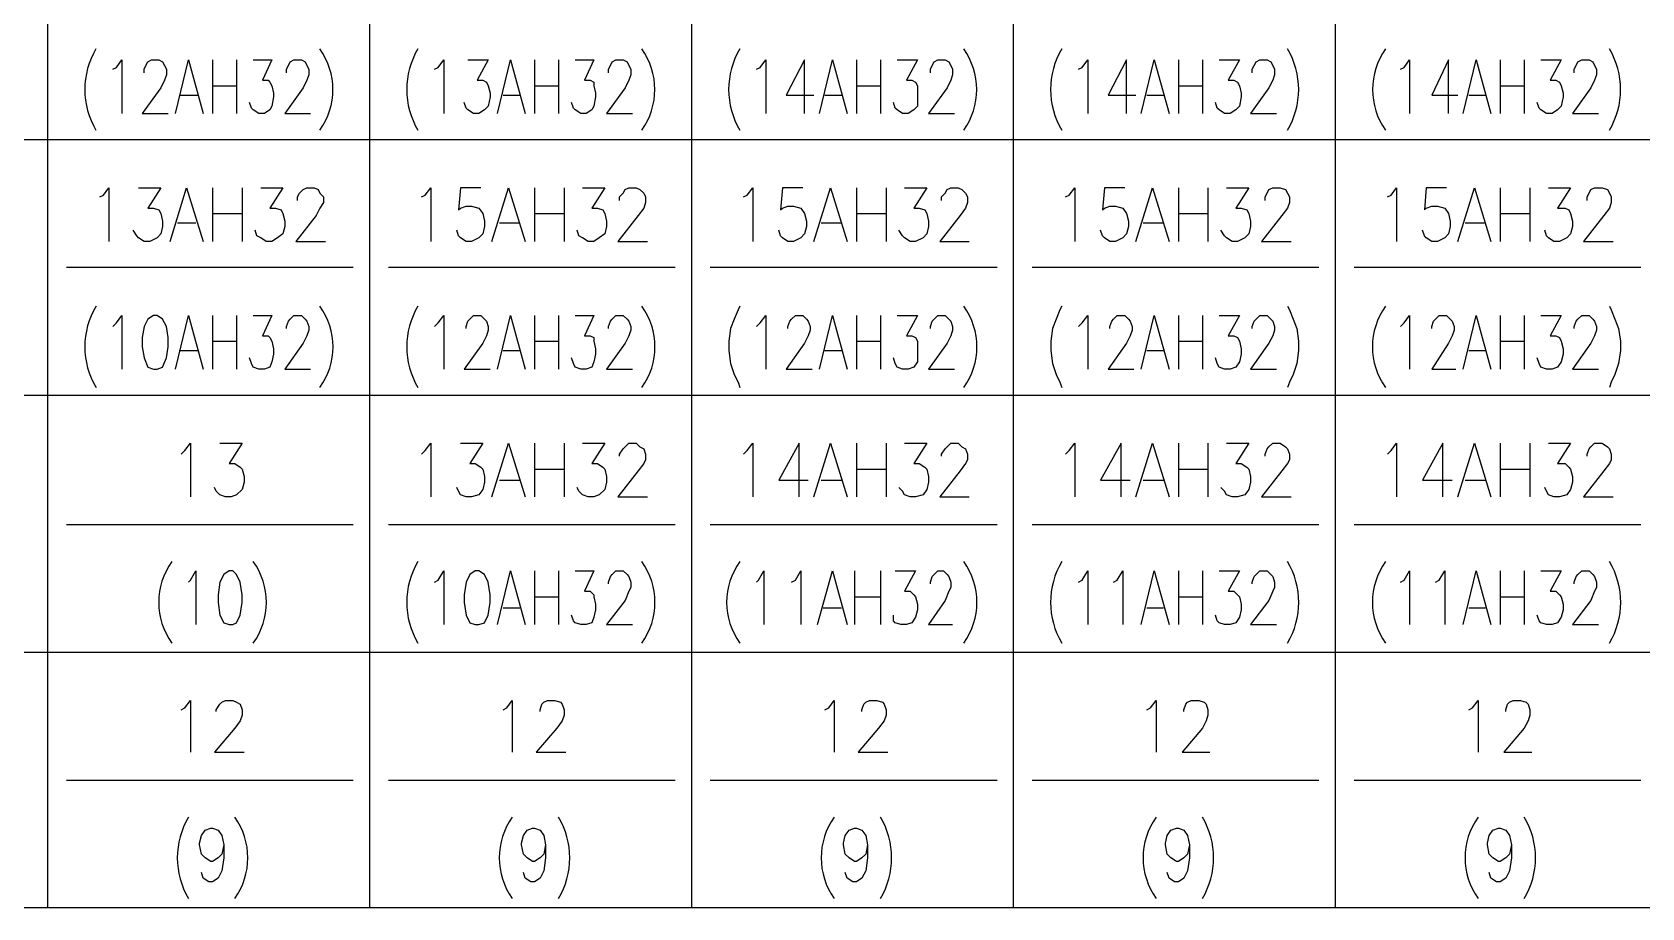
# Model space of a CAD drawing. Header units: millimetres. Extents: x 0.6 to 49, y 0.3 to 23.1.
# Drawn here: x 41.661 to 44.561, y 4.077 to 5.653 of the extents above; entities that cross this region are included whole.
import ezdxf

# ---------------------------------------------------------------- set-up
doc = ezdxf.new("R2010")
doc.units = ezdxf.units.MM
doc.layers.add('PDF_Geometry', color=7, linetype='Continuous')

msp = doc.modelspace()

# ---------------------------------------------------------------- linework, layer by layer
at = {"layer": 'PDF_Geometry', "lineweight": 25}
for points in [[(48.0728, 6.8433), (48.0728, 4.0767), (39.0728, 4.0767), (39.0728, 6.8433)], [(41.8794, 5.1433), (41.8694, 5.1367), (41.8628, 5.1233), (41.8594, 5.1033), (41.8594, 5.0867), (41.8628, 5.0667), (41.8694, 5.05), (41.8794, 5.0467), (41.8861, 5.0467), (41.8961, 5.05), (41.9028, 5.0667), (41.9061, 5.0867), (41.9061, 5.1033), (41.9028, 5.1233), (41.8961, 5.1367), (41.8861, 5.1433)], [(42.0161, 4.6833), (42.0061, 4.6767), (41.9994, 4.6633), (41.9961, 4.64), (41.9961, 4.6267), (41.9994, 4.6033), (42.0061, 4.59), (42.0161, 4.5867), (42.0228, 4.5867), (42.0294, 4.59), (42.0361, 4.6033), (42.0394, 4.6267), (42.0394, 4.64), (42.0361, 4.6633), (42.0294, 4.6767), (42.0228, 4.6833)], [(42.4594, 4.6833), (42.4494, 4.6767), (42.4428, 4.6633), (42.4394, 4.64), (42.4394, 4.6267), (42.4428, 4.6033), (42.4494, 4.59), (42.4594, 4.5867), (42.4661, 4.5867), (42.4761, 4.59), (42.4828, 4.6033), (42.4861, 4.6267), (42.4861, 4.64), (42.4828, 4.6633), (42.4761, 4.6767), (42.4661, 4.6833)]]:
    msp.add_lwpolyline(points, close=True, dxfattribs=at)
for points in [[(41.6894, 4.0767), (41.6894, 6.8433)], [(42.2694, 4.0767), (42.2694, 6.8433)], [(42.8494, 4.0767), (42.8494, 6.8433)], [(43.4294, 4.0767), (43.4294, 6.8433)], [(44.0094, 4.0767), (44.0094, 6.8433)], [(41.8061, 5.5867), (41.8128, 5.59), (41.8228, 5.6033), (41.8228, 5.5067)], [(41.8628, 5.58), (41.8628, 5.5867), (41.8661, 5.5933), (41.8694, 5.6), (41.8761, 5.6033), (41.8894, 5.6033), (41.8961, 5.6), (41.8994, 5.5933), (41.9028, 5.5867), (41.9028, 5.5767), (41.8994, 5.5667), (41.8928, 5.5533), (41.8594, 5.5067), (41.9061, 5.5067)], [(41.9194, 5.5067), (41.9428, 5.6033), (41.9694, 5.5067)], [(41.9861, 5.6033), (41.9861, 5.5067)], [(42.0294, 5.6033), (42.0294, 5.5067)], [(42.0594, 5.6033), (42.0928, 5.6033), (42.0761, 5.5667), (42.0861, 5.5667), (42.0894, 5.5633), (42.0928, 5.5567), (42.0961, 5.5433), (42.0961, 5.5367), (42.0928, 5.52), (42.0894, 5.5133), (42.0794, 5.5067), (42.0694, 5.5067), (42.0594, 5.5133), (42.0561, 5.5167), (42.0528, 5.5267)], [(42.1194, 5.58), (42.1194, 5.5867), (42.1228, 5.5933), (42.1261, 5.6), (42.1328, 5.6033), (42.1461, 5.6033), (42.1528, 5.6), (42.1561, 5.5933), (42.1594, 5.5867), (42.1594, 5.5767), (42.1561, 5.5667), (42.1494, 5.5533), (42.1161, 5.5067), (42.1628, 5.5067)], [(42.3861, 5.5867), (42.3928, 5.59), (42.4028, 5.6033), (42.4028, 5.5067)], [(42.4461, 5.6033), (42.4828, 5.6033), (42.4628, 5.5667), (42.4728, 5.5667), (42.4794, 5.5633), (42.4828, 5.5567), (42.4861, 5.5433), (42.4861, 5.5367), (42.4828, 5.52), (42.4761, 5.5133), (42.4661, 5.5067), (42.4561, 5.5067), (42.4461, 5.5133), (42.4428, 5.5167), (42.4394, 5.5267)], [(42.4994, 5.5067), (42.5228, 5.6033), (42.5494, 5.5067)], [(42.5661, 5.6033), (42.5661, 5.5067)], [(42.6094, 5.6033), (42.6094, 5.5067)], [(42.6394, 5.6033), (42.6728, 5.6033), (42.6561, 5.5667), (42.6661, 5.5667), (42.6728, 5.5633), (42.6728, 5.5567), (42.6761, 5.5433), (42.6761, 5.5367), (42.6728, 5.52), (42.6694, 5.5133), (42.6594, 5.5067), (42.6494, 5.5067), (42.6394, 5.5133), (42.6361, 5.5167), (42.6328, 5.5267)], [(42.6994, 5.58), (42.6994, 5.5867), (42.7028, 5.5933), (42.7061, 5.6), (42.7128, 5.6033), (42.7261, 5.6033), (42.7328, 5.6), (42.7361, 5.5933), (42.7394, 5.5867), (42.7394, 5.5767), (42.7361, 5.5667), (42.7294, 5.5533), (42.6961, 5.5067), (42.7428, 5.5067)], [(42.9661, 5.5867), (42.9728, 5.59), (42.9828, 5.6033), (42.9828, 5.5067)], [(43.0528, 5.5067), (43.0528, 5.6033), (43.0194, 5.54), (43.0694, 5.54)], [(43.0794, 5.5067), (43.1028, 5.6033), (43.1294, 5.5067)], [(43.1461, 5.6033), (43.1461, 5.5067)], [(43.1894, 5.6033), (43.1894, 5.5067)], [(43.2194, 5.6033), (43.2561, 5.6033), (43.2361, 5.5667), (43.2461, 5.5667), (43.2528, 5.5633), (43.2561, 5.5567), (43.2561, 5.52), (43.2494, 5.5133), (43.2394, 5.5067), (43.2294, 5.5067), (43.2194, 5.5133), (43.2161, 5.5167), (43.2128, 5.5267)], [(43.2794, 5.58), (43.2794, 5.5867), (43.2828, 5.5933), (43.2861, 5.6), (43.2928, 5.6033), (43.3061, 5.6033), (43.3128, 5.6), (43.3161, 5.5933), (43.3194, 5.5867), (43.3194, 5.5767), (43.3161, 5.5667), (43.3094, 5.5533), (43.2761, 5.5067), (43.3228, 5.5067)], [(43.5461, 5.5867), (43.5528, 5.59), (43.5628, 5.6033), (43.5628, 5.5067)], [(43.6328, 5.5067), (43.6328, 5.6033), (43.5994, 5.54), (43.6494, 5.54)], [(43.6594, 5.5067), (43.6828, 5.6033), (43.7094, 5.5067)], [(43.7261, 5.6033), (43.7261, 5.5067)], [(43.7694, 5.6033), (43.7694, 5.5067)], [(43.7994, 5.6033), (43.8361, 5.6033), (43.8161, 5.5667), (43.8261, 5.5667), (43.8328, 5.5633), (43.8361, 5.5567), (43.8394, 5.5433), (43.8394, 5.5367), (43.8361, 5.52), (43.8294, 5.5133), (43.8194, 5.5067), (43.8094, 5.5067), (43.7994, 5.5133), (43.7961, 5.5167), (43.7928, 5.5267)], [(43.8594, 5.58), (43.8594, 5.5867), (43.8628, 5.5933), (43.8661, 5.6), (43.8728, 5.6033), (43.8861, 5.6033), (43.8928, 5.6), (43.8961, 5.5933), (43.8994, 5.5867), (43.8994, 5.5767), (43.8961, 5.5667), (43.8894, 5.5533), (43.8561, 5.5067), (43.9028, 5.5067)], [(44.1261, 5.5867), (44.1328, 5.59), (44.1428, 5.6033), (44.1428, 5.5067)], [(44.2128, 5.5067), (44.2128, 5.6033), (44.1828, 5.54), (44.2294, 5.54)], [(44.2394, 5.5067), (44.2628, 5.6033), (44.2894, 5.5067)], [(44.3061, 5.6033), (44.3061, 5.5067)], [(44.3494, 5.6033), (44.3494, 5.5067)], [(44.3794, 5.6033), (44.4161, 5.6033), (44.3961, 5.5667), (44.4061, 5.5667), (44.4128, 5.5633), (44.4161, 5.5567), (44.4194, 5.5433), (44.4194, 5.5367), (44.4161, 5.52), (44.4094, 5.5133), (44.3994, 5.5067), (44.3894, 5.5067), (44.3794, 5.5133), (44.3761, 5.5167), (44.3728, 5.5267)], [(44.4394, 5.58), (44.4394, 5.5867), (44.4428, 5.5933), (44.4461, 5.6), (44.4528, 5.6033), (44.4661, 5.6033), (44.4728, 5.6), (44.4761, 5.5933), (44.4794, 5.5867), (44.4794, 5.5767), (44.4761, 5.5667), (44.4694, 5.5533), (44.4361, 5.5067), (44.4828, 5.5067)], [(41.9261, 5.54), (41.9594, 5.54)], [(41.9861, 5.5567), (42.0294, 5.5567)], [(42.5094, 5.54), (42.5394, 5.54)], [(42.5661, 5.5567), (42.6094, 5.5567)], [(43.0894, 5.54), (43.1194, 5.54)], [(43.1461, 5.5567), (43.1894, 5.5567)], [(43.6694, 5.54), (43.6994, 5.54)], [(43.7261, 5.5567), (43.7694, 5.5567)], [(44.2494, 5.54), (44.2794, 5.54)], [(44.3061, 5.5567), (44.3494, 5.5567)], [(40.2294, 5.46), (48.0728, 5.46)], [(41.7828, 5.3567), (41.7894, 5.36), (41.7994, 5.3733), (41.7994, 5.2767)], [(41.8528, 5.3733), (41.8928, 5.3733), (41.8694, 5.3367), (41.8794, 5.3367), (41.8894, 5.3333), (41.8928, 5.3267), (41.8961, 5.3133), (41.8961, 5.3033), (41.8928, 5.29), (41.8861, 5.2833), (41.8728, 5.2767), (41.8628, 5.2767), (41.8528, 5.2833), (41.8494, 5.2867), (41.8428, 5.2967)], [(41.9094, 5.2767), (41.9394, 5.3733), (41.9694, 5.2767)], [(41.9861, 5.3733), (41.9861, 5.2767)], [(42.0394, 5.3733), (42.0394, 5.2767)], [(42.0728, 5.3733), (42.1128, 5.3733), (42.0894, 5.3367), (42.0994, 5.3367), (42.1094, 5.3333), (42.1128, 5.3267), (42.1161, 5.3133), (42.1161, 5.3033), (42.1128, 5.29), (42.1028, 5.2833), (42.0928, 5.2767), (42.0828, 5.2767), (42.0728, 5.2833), (42.0661, 5.2867), (42.0628, 5.2967)], [(42.1394, 5.35), (42.1394, 5.3567), (42.1428, 5.3633), (42.1494, 5.37), (42.1561, 5.3733), (42.1694, 5.3733), (42.1761, 5.37), (42.1794, 5.3633), (42.1861, 5.3567), (42.1861, 5.3467), (42.1794, 5.3367), (42.1728, 5.3233), (42.1361, 5.2767), (42.1894, 5.2767)], [(42.3628, 5.3567), (42.3694, 5.36), (42.3794, 5.3733), (42.3794, 5.2767)], [(42.4694, 5.3733), (42.4328, 5.3733), (42.4294, 5.3333), (42.4328, 5.3367), (42.4428, 5.34), (42.4528, 5.34), (42.4661, 5.3367), (42.4728, 5.3267), (42.4761, 5.3133), (42.4761, 5.3033), (42.4728, 5.29), (42.4661, 5.2833), (42.4528, 5.2767), (42.4428, 5.2767), (42.4328, 5.2833), (42.4294, 5.2867), (42.4261, 5.2967)], [(42.4894, 5.2767), (42.5194, 5.3733), (42.5494, 5.2767)], [(42.5661, 5.3733), (42.5661, 5.2767)], [(42.6194, 5.3733), (42.6194, 5.2767)], [(42.6528, 5.3733), (42.6928, 5.3733), (42.6694, 5.3367), (42.6794, 5.3367), (42.6894, 5.3333), (42.6928, 5.3267), (42.6961, 5.3133), (42.6961, 5.3033), (42.6928, 5.29), (42.6828, 5.2833), (42.6728, 5.2767), (42.6628, 5.2767), (42.6528, 5.2833), (42.6461, 5.2867), (42.6428, 5.2967)], [(42.7194, 5.35), (42.7194, 5.3567), (42.7261, 5.3633), (42.7294, 5.37), (42.7361, 5.3733), (42.7494, 5.3733), (42.7561, 5.37), (42.7628, 5.3633), (42.7661, 5.3567), (42.7661, 5.3467), (42.7628, 5.3367), (42.7528, 5.3233), (42.7161, 5.2767), (42.7694, 5.2767)], [(42.9428, 5.3567), (42.9494, 5.36), (42.9594, 5.3733), (42.9594, 5.2767)], [(43.0494, 5.3733), (43.0128, 5.3733), (43.0094, 5.3333), (43.0128, 5.3367), (43.0228, 5.34), (43.0328, 5.34), (43.0461, 5.3367), (43.0528, 5.3267), (43.0561, 5.3133), (43.0561, 5.3033), (43.0528, 5.29), (43.0461, 5.2833), (43.0328, 5.2767), (43.0228, 5.2767), (43.0128, 5.2833), (43.0094, 5.2867), (43.0061, 5.2967)], [(43.0694, 5.2767), (43.0994, 5.3733), (43.1294, 5.2767)], [(43.1461, 5.3733), (43.1461, 5.2767)], [(43.1994, 5.3733), (43.1994, 5.2767)], [(43.2328, 5.3733), (43.2728, 5.3733), (43.2494, 5.3367), (43.2594, 5.3367), (43.2694, 5.3333), (43.2728, 5.3267), (43.2761, 5.3133), (43.2761, 5.3033), (43.2728, 5.29), (43.2661, 5.2833), (43.2528, 5.2767), (43.2428, 5.2767), (43.2328, 5.2833), (43.2294, 5.2867), (43.2228, 5.2967)], [(43.2994, 5.35), (43.2994, 5.3567), (43.3061, 5.3633), (43.3094, 5.37), (43.3161, 5.3733), (43.3294, 5.3733), (43.3361, 5.37), (43.3428, 5.3633), (43.3461, 5.3567), (43.3461, 5.3467), (43.3428, 5.3367), (43.3328, 5.3233), (43.2961, 5.2767), (43.3494, 5.2767)], [(43.5228, 5.3567), (43.5294, 5.36), (43.5394, 5.3733), (43.5394, 5.2767)], [(43.6294, 5.3733), (43.5928, 5.3733), (43.5894, 5.3333), (43.5928, 5.3367), (43.6028, 5.34), (43.6128, 5.34), (43.6261, 5.3367), (43.6328, 5.3267), (43.6361, 5.3133), (43.6361, 5.3033), (43.6328, 5.29), (43.6261, 5.2833), (43.6128, 5.2767), (43.6028, 5.2767), (43.5928, 5.2833), (43.5894, 5.2867), (43.5861, 5.2967)], [(43.6494, 5.2767), (43.6794, 5.3733), (43.7094, 5.2767)], [(43.7261, 5.3733), (43.7261, 5.2767)], [(43.7794, 5.3733), (43.7794, 5.2767)], [(43.8128, 5.3733), (43.8528, 5.3733), (43.8294, 5.3367), (43.8394, 5.3367), (43.8494, 5.3333), (43.8528, 5.3267), (43.8561, 5.3133), (43.8561, 5.3033), (43.8528, 5.29), (43.8461, 5.2833), (43.8328, 5.2767), (43.8228, 5.2767), (43.8128, 5.2833), (43.8094, 5.2867), (43.8028, 5.2967)], [(43.8828, 5.35), (43.8828, 5.3567), (43.8861, 5.3633), (43.8894, 5.37), (43.8961, 5.3733), (43.9094, 5.3733), (43.9194, 5.37), (43.9228, 5.3633), (43.9261, 5.3567), (43.9261, 5.3467), (43.9228, 5.3367), (43.9128, 5.3233), (43.8761, 5.2767), (43.9294, 5.2767)], [(44.1028, 5.3567), (44.1094, 5.36), (44.1194, 5.3733), (44.1194, 5.2767)], [(44.2094, 5.3733), (44.1728, 5.3733), (44.1694, 5.3333), (44.1728, 5.3367), (44.1828, 5.34), (44.1928, 5.34), (44.2061, 5.3367), (44.2128, 5.3267), (44.2161, 5.3133), (44.2161, 5.3033), (44.2128, 5.29), (44.2061, 5.2833), (44.1928, 5.2767), (44.1828, 5.2767), (44.1728, 5.2833), (44.1694, 5.2867), (44.1661, 5.2967)], [(44.2294, 5.2767), (44.2594, 5.3733), (44.2894, 5.2767)], [(44.3061, 5.3733), (44.3061, 5.2767)], [(44.3594, 5.3733), (44.3594, 5.2767)], [(44.3928, 5.3733), (44.4328, 5.3733), (44.4094, 5.3367), (44.4228, 5.3367), (44.4294, 5.3333), (44.4328, 5.3267), (44.4361, 5.3133), (44.4361, 5.3033), (44.4328, 5.29), (44.4261, 5.2833), (44.4128, 5.2767), (44.4028, 5.2767), (44.3928, 5.2833), (44.3894, 5.2867), (44.3861, 5.2967)], [(44.4628, 5.35), (44.4628, 5.3567), (44.4661, 5.3633), (44.4694, 5.37), (44.4761, 5.3733), (44.4894, 5.3733), (44.4994, 5.37), (44.5028, 5.3633), (44.5061, 5.3567), (44.5061, 5.3467), (44.5028, 5.3367), (44.4928, 5.3233), (44.4561, 5.2767), (44.5094, 5.2767)], [(41.9228, 5.31), (41.9561, 5.31)], [(41.9861, 5.3267), (42.0394, 5.3267)], [(42.5028, 5.31), (42.5394, 5.31)], [(42.5661, 5.3267), (42.6194, 5.3267)], [(43.0828, 5.31), (43.1194, 5.31)], [(43.1461, 5.3267), (43.1994, 5.3267)], [(43.6628, 5.31), (43.6994, 5.31)], [(43.7261, 5.3267), (43.7794, 5.3267)], [(44.2428, 5.31), (44.2794, 5.31)], [(44.3061, 5.3267), (44.3594, 5.3267)], [(41.7228, 5.23), (42.2394, 5.23)], [(42.3028, 5.23), (42.8194, 5.23)], [(42.8828, 5.23), (43.3994, 5.23)], [(43.4628, 5.23), (43.9794, 5.23)], [(44.0428, 5.23), (44.5594, 5.23)], [(41.8061, 5.1233), (41.8128, 5.13), (41.8228, 5.1433), (41.8228, 5.0467)], [(41.9194, 5.0467), (41.9428, 5.1433), (41.9694, 5.0467)], [(41.9861, 5.1433), (41.9861, 5.0467)], [(42.0294, 5.1433), (42.0294, 5.0467)], [(42.0594, 5.1433), (42.0928, 5.1433), (42.0761, 5.1067), (42.0861, 5.1067), (42.0894, 5.1033), (42.0928, 5.0967), (42.0961, 5.0833), (42.0961, 5.0733), (42.0928, 5.06), (42.0894, 5.05), (42.0794, 5.0467), (42.0694, 5.0467), (42.0594, 5.05), (42.0561, 5.0567), (42.0528, 5.0667)], [(42.1194, 5.12), (42.1194, 5.1233), (42.1228, 5.1333), (42.1261, 5.1367), (42.1328, 5.1433), (42.1461, 5.1433), (42.1528, 5.1367), (42.1561, 5.1333), (42.1594, 5.1233), (42.1594, 5.1167), (42.1561, 5.1067), (42.1494, 5.0933), (42.1161, 5.0467), (42.1628, 5.0467)], [(42.3861, 5.1233), (42.3928, 5.13), (42.4028, 5.1433), (42.4028, 5.0467)], [(42.4428, 5.12), (42.4428, 5.1233), (42.4461, 5.1333), (42.4494, 5.1367), (42.4561, 5.1433), (42.4694, 5.1433), (42.4761, 5.1367), (42.4794, 5.1333), (42.4828, 5.1233), (42.4828, 5.1167), (42.4794, 5.1067), (42.4728, 5.0933), (42.4394, 5.0467), (42.4861, 5.0467)], [(42.4994, 5.0467), (42.5228, 5.1433), (42.5494, 5.0467)], [(42.5661, 5.1433), (42.5661, 5.0467)], [(42.6094, 5.1433), (42.6094, 5.0467)], [(42.6394, 5.1433), (42.6728, 5.1433), (42.6561, 5.1067), (42.6661, 5.1067), (42.6728, 5.1033), (42.6728, 5.0967), (42.6761, 5.0833), (42.6761, 5.0733), (42.6728, 5.06), (42.6694, 5.05), (42.6594, 5.0467), (42.6494, 5.0467), (42.6394, 5.05), (42.6361, 5.0567), (42.6328, 5.0667)], [(42.6994, 5.12), (42.6994, 5.1233), (42.7028, 5.1333), (42.7061, 5.1367), (42.7128, 5.1433), (42.7261, 5.1433), (42.7328, 5.1367), (42.7361, 5.1333), (42.7394, 5.1233), (42.7394, 5.1167), (42.7361, 5.1067), (42.7294, 5.0933), (42.6961, 5.0467), (42.7428, 5.0467)], [(42.9361, 5.16), (42.9328, 5.1533), (42.9261, 5.1367), (42.9194, 5.12), (42.9161, 5.0967), (42.9161, 5.08), (42.9194, 5.0567), (42.9261, 5.0367), (42.9328, 5.0233), (42.9361, 5.0133)], [(42.9661, 5.1233), (42.9728, 5.13), (42.9828, 5.1433), (42.9828, 5.0467)], [(43.0228, 5.12), (43.0228, 5.1233), (43.0261, 5.1333), (43.0294, 5.1367), (43.0361, 5.1433), (43.0494, 5.1433), (43.0561, 5.1367), (43.0594, 5.1333), (43.0628, 5.1233), (43.0628, 5.1167), (43.0594, 5.1067), (43.0528, 5.0933), (43.0194, 5.0467), (43.0661, 5.0467)], [(43.0794, 5.0467), (43.1028, 5.1433), (43.1294, 5.0467)], [(43.1461, 5.1433), (43.1461, 5.0467)], [(43.1894, 5.1433), (43.1894, 5.0467)], [(43.2194, 5.1433), (43.2561, 5.1433), (43.2361, 5.1067), (43.2461, 5.1067), (43.2528, 5.1033), (43.2561, 5.0967), (43.2561, 5.06), (43.2494, 5.05), (43.2394, 5.0467), (43.2294, 5.0467), (43.2194, 5.05), (43.2161, 5.0567), (43.2128, 5.0667)], [(43.2794, 5.12), (43.2794, 5.1233), (43.2828, 5.1333), (43.2861, 5.1367), (43.2928, 5.1433), (43.3061, 5.1433), (43.3128, 5.1367), (43.3161, 5.1333), (43.3194, 5.1233), (43.3194, 5.1167), (43.3161, 5.1067), (43.3094, 5.0933), (43.2761, 5.0467), (43.3228, 5.0467)], [(43.5161, 5.16), (43.5128, 5.1533), (43.5061, 5.1367), (43.4994, 5.12), (43.4961, 5.0967), (43.4961, 5.08), (43.4994, 5.0567), (43.5061, 5.0367), (43.5128, 5.0233), (43.5161, 5.0133)], [(43.5461, 5.1233), (43.5528, 5.13), (43.5628, 5.1433), (43.5628, 5.0467)], [(43.6028, 5.12), (43.6028, 5.1233), (43.6061, 5.1333), (43.6094, 5.1367), (43.6161, 5.1433), (43.6294, 5.1433), (43.6361, 5.1367), (43.6394, 5.1333), (43.6428, 5.1233), (43.6428, 5.1167), (43.6394, 5.1067), (43.6328, 5.0933), (43.5994, 5.0467), (43.6461, 5.0467)], [(43.6594, 5.0467), (43.6828, 5.1433), (43.7094, 5.0467)], [(43.7261, 5.1433), (43.7261, 5.0467)], [(43.7694, 5.1433), (43.7694, 5.0467)], [(43.7994, 5.1433), (43.8361, 5.1433), (43.8161, 5.1067), (43.8261, 5.1067), (43.8328, 5.1033), (43.8361, 5.0967), (43.8394, 5.0833), (43.8394, 5.0733), (43.8361, 5.06), (43.8294, 5.05), (43.8194, 5.0467), (43.8094, 5.0467), (43.7994, 5.05), (43.7961, 5.0567), (43.7928, 5.0667)], [(43.8594, 5.12), (43.8594, 5.1233), (43.8628, 5.1333), (43.8661, 5.1367), (43.8728, 5.1433), (43.8861, 5.1433), (43.8928, 5.1367), (43.8961, 5.1333), (43.8994, 5.1233), (43.8994, 5.1167), (43.8961, 5.1067), (43.8894, 5.0933), (43.8561, 5.0467), (43.9028, 5.0467)], [(43.9228, 5.16), (43.9261, 5.1533), (43.9328, 5.1367), (43.9394, 5.12), (43.9428, 5.0967), (43.9428, 5.08), (43.9394, 5.0567), (43.9328, 5.0367), (43.9261, 5.0233), (43.9228, 5.0133)], [(44.1261, 5.1233), (44.1328, 5.13), (44.1428, 5.1433), (44.1428, 5.0467)], [(44.1828, 5.12), (44.1828, 5.1233), (44.1861, 5.1333), (44.1894, 5.1367), (44.1961, 5.1433), (44.2094, 5.1433), (44.2161, 5.1367), (44.2194, 5.1333), (44.2228, 5.1233), (44.2228, 5.1167), (44.2194, 5.1067), (44.2128, 5.0933), (44.1828, 5.0467), (44.2261, 5.0467)], [(44.2394, 5.0467), (44.2628, 5.1433), (44.2894, 5.0467)], [(44.3061, 5.1433), (44.3061, 5.0467)], [(44.3494, 5.1433), (44.3494, 5.0467)], [(44.3794, 5.1433), (44.4161, 5.1433), (44.3961, 5.1067), (44.4061, 5.1067), (44.4128, 5.1033), (44.4161, 5.0967), (44.4194, 5.0833), (44.4194, 5.0733), (44.4161, 5.06), (44.4094, 5.05), (44.3994, 5.0467), (44.3894, 5.0467), (44.3794, 5.05), (44.3761, 5.0567), (44.3728, 5.0667)], [(44.4394, 5.12), (44.4394, 5.1233), (44.4428, 5.1333), (44.4461, 5.1367), (44.4528, 5.1433), (44.4661, 5.1433), (44.4728, 5.1367), (44.4761, 5.1333), (44.4794, 5.1233), (44.4794, 5.1167), (44.4761, 5.1067), (44.4694, 5.0933), (44.4361, 5.0467), (44.4828, 5.0467)], [(44.5028, 5.16), (44.5061, 5.1533), (44.5128, 5.1367), (44.5194, 5.12), (44.5228, 5.0967), (44.5228, 5.08), (44.5194, 5.0567), (44.5128, 5.0367), (44.5061, 5.0233), (44.5028, 5.0133)], [(41.9261, 5.08), (41.9594, 5.08)], [(41.9861, 5.0967), (42.0294, 5.0967)], [(42.5094, 5.08), (42.5394, 5.08)], [(42.5661, 5.0967), (42.6094, 5.0967)], [(43.0894, 5.08), (43.1194, 5.08)], [(43.1461, 5.0967), (43.1894, 5.0967)], [(43.6694, 5.08), (43.6994, 5.08)], [(43.7261, 5.0967), (43.7694, 5.0967)], [(44.2494, 5.08), (44.2794, 5.08)], [(44.3061, 5.0967), (44.3494, 5.0967)], [(40.2294, 5), (48.0728, 5)], [(41.9294, 4.8933), (41.9361, 4.9), (41.9461, 4.9133), (41.9461, 4.8167)], [(41.9994, 4.9133), (42.0394, 4.9133), (42.0161, 4.8767), (42.0261, 4.8767), (42.0361, 4.87), (42.0394, 4.8667), (42.0428, 4.8533), (42.0428, 4.8433), (42.0394, 4.83), (42.0294, 4.82), (42.0194, 4.8167), (42.0094, 4.8167), (41.9994, 4.82), (41.9928, 4.8267), (41.9894, 4.8333)], [(42.3628, 4.8933), (42.3694, 4.9), (42.3794, 4.9133), (42.3794, 4.8167)], [(42.4328, 4.9133), (42.4728, 4.9133), (42.4494, 4.8767), (42.4594, 4.8767), (42.4694, 4.87), (42.4728, 4.8667), (42.4761, 4.8533), (42.4761, 4.8433), (42.4728, 4.83), (42.4661, 4.82), (42.4528, 4.8167), (42.4428, 4.8167), (42.4328, 4.82), (42.4294, 4.8267), (42.4261, 4.8333)], [(42.4894, 4.8167), (42.5194, 4.9133), (42.5494, 4.8167)], [(42.5661, 4.9133), (42.5661, 4.8167)], [(42.6194, 4.9133), (42.6194, 4.8167)], [(42.6528, 4.9133), (42.6928, 4.9133), (42.6694, 4.8767), (42.6794, 4.8767), (42.6894, 4.87), (42.6928, 4.8667), (42.6961, 4.8533), (42.6961, 4.8433), (42.6928, 4.83), (42.6828, 4.82), (42.6728, 4.8167), (42.6628, 4.8167), (42.6528, 4.82), (42.6461, 4.8267), (42.6428, 4.8333)], [(42.7194, 4.89), (42.7194, 4.8933), (42.7261, 4.9033), (42.7294, 4.9067), (42.7361, 4.9133), (42.7494, 4.9133), (42.7561, 4.9067), (42.7628, 4.9033), (42.7661, 4.8933), (42.7661, 4.8833), (42.7628, 4.8767), (42.7528, 4.8633), (42.7161, 4.8167), (42.7694, 4.8167)], [(42.9428, 4.8933), (42.9494, 4.9), (42.9594, 4.9133), (42.9594, 4.8167)], [(43.0428, 4.8167), (43.0428, 4.9133), (43.0061, 4.8467), (43.0594, 4.8467)], [(43.0694, 4.8167), (43.0994, 4.9133), (43.1294, 4.8167)], [(43.1461, 4.9133), (43.1461, 4.8167)], [(43.1994, 4.9133), (43.1994, 4.8167)], [(43.2328, 4.9133), (43.2728, 4.9133), (43.2494, 4.8767), (43.2594, 4.8767), (43.2694, 4.87), (43.2728, 4.8667), (43.2761, 4.8533), (43.2761, 4.8433), (43.2728, 4.83), (43.2661, 4.82), (43.2528, 4.8167), (43.2428, 4.8167), (43.2328, 4.82), (43.2294, 4.8267), (43.2228, 4.8333)], [(43.2994, 4.89), (43.2994, 4.8933), (43.3061, 4.9033), (43.3094, 4.9067), (43.3161, 4.9133), (43.3294, 4.9133), (43.3361, 4.9067), (43.3428, 4.9033), (43.3461, 4.8933), (43.3461, 4.8833), (43.3428, 4.8767), (43.3328, 4.8633), (43.2961, 4.8167), (43.3494, 4.8167)], [(43.5228, 4.8933), (43.5294, 4.9), (43.5394, 4.9133), (43.5394, 4.8167)], [(43.6228, 4.8167), (43.6228, 4.9133), (43.5861, 4.8467), (43.6394, 4.8467)], [(43.6494, 4.8167), (43.6794, 4.9133), (43.7094, 4.8167)], [(43.7261, 4.9133), (43.7261, 4.8167)], [(43.7794, 4.9133), (43.7794, 4.8167)], [(43.8128, 4.9133), (43.8528, 4.9133), (43.8294, 4.8767), (43.8394, 4.8767), (43.8494, 4.87), (43.8528, 4.8667), (43.8561, 4.8533), (43.8561, 4.8433), (43.8528, 4.83), (43.8461, 4.82), (43.8328, 4.8167), (43.8228, 4.8167), (43.8128, 4.82), (43.8094, 4.8267), (43.8028, 4.8333)], [(43.8828, 4.89), (43.8828, 4.8933), (43.8861, 4.9033), (43.8894, 4.9067), (43.8961, 4.9133), (43.9094, 4.9133), (43.9194, 4.9067), (43.9228, 4.9033), (43.9261, 4.8933), (43.9261, 4.8833), (43.9228, 4.8767), (43.9128, 4.8633), (43.8761, 4.8167), (43.9294, 4.8167)], [(44.1028, 4.8933), (44.1094, 4.9), (44.1194, 4.9133), (44.1194, 4.8167)], [(44.2028, 4.8167), (44.2028, 4.9133), (44.1661, 4.8467), (44.2194, 4.8467)], [(44.2294, 4.8167), (44.2594, 4.9133), (44.2894, 4.8167)], [(44.3061, 4.9133), (44.3061, 4.8167)], [(44.3594, 4.9133), (44.3594, 4.8167)], [(44.3928, 4.9133), (44.4328, 4.9133), (44.4094, 4.8767), (44.4228, 4.8767), (44.4294, 4.87), (44.4328, 4.8667), (44.4361, 4.8533), (44.4361, 4.8433), (44.4328, 4.83), (44.4261, 4.82), (44.4128, 4.8167), (44.4028, 4.8167), (44.3928, 4.82), (44.3894, 4.8267), (44.3861, 4.8333)], [(44.4628, 4.89), (44.4628, 4.8933), (44.4661, 4.9033), (44.4694, 4.9067), (44.4761, 4.9133), (44.4894, 4.9133), (44.4994, 4.9067), (44.5028, 4.9033), (44.5061, 4.8933), (44.5061, 4.8833), (44.5028, 4.8767), (44.4928, 4.8633), (44.4561, 4.8167), (44.5094, 4.8167)], [(42.5028, 4.8467), (42.5394, 4.8467)], [(42.5661, 4.8667), (42.6194, 4.8667)], [(43.0828, 4.8467), (43.1194, 4.8467)], [(43.1461, 4.8667), (43.1994, 4.8667)], [(43.6628, 4.8467), (43.6994, 4.8467)], [(43.7261, 4.8667), (43.7794, 4.8667)], [(44.2428, 4.8467), (44.2794, 4.8467)], [(44.3061, 4.8667), (44.3594, 4.8667)], [(41.7228, 4.7667), (42.2394, 4.7667)], [(42.3028, 4.7667), (42.8194, 4.7667)], [(42.8828, 4.7667), (43.3994, 4.7667)], [(43.4628, 4.7667), (43.9794, 4.7667)], [(44.0428, 4.7667), (44.5594, 4.7667)], [(41.9428, 4.6633), (41.9461, 4.6667), (41.9561, 4.6833), (41.9561, 4.5867)], [(42.3861, 4.6633), (42.3928, 4.6667), (42.4028, 4.6833), (42.4028, 4.5867)], [(42.4994, 4.5867), (42.5228, 4.6833), (42.5494, 4.5867)], [(42.5661, 4.6833), (42.5661, 4.5867)], [(42.6094, 4.6833), (42.6094, 4.5867)], [(42.6394, 4.6833), (42.6728, 4.6833), (42.6561, 4.6467), (42.6661, 4.6467), (42.6728, 4.64), (42.6728, 4.6367), (42.6761, 4.6233), (42.6761, 4.6133), (42.6728, 4.6), (42.6694, 4.59), (42.6594, 4.5867), (42.6494, 4.5867), (42.6394, 4.59), (42.6361, 4.5933), (42.6328, 4.6033)], [(42.6994, 4.66), (42.6994, 4.6633), (42.7028, 4.6733), (42.7061, 4.6767), (42.7128, 4.6833), (42.7261, 4.6833), (42.7328, 4.6767), (42.7361, 4.6733), (42.7394, 4.6633), (42.7394, 4.6533), (42.7361, 4.6467), (42.7294, 4.63), (42.6961, 4.5867), (42.7428, 4.5867)], [(42.9661, 4.6633), (42.9694, 4.6667), (42.9794, 4.6833), (42.9794, 4.5867)], [(43.0294, 4.6633), (43.0361, 4.6667), (43.0461, 4.6833), (43.0461, 4.5867)], [(43.0761, 4.5867), (43.1028, 4.6833), (43.1294, 4.5867)], [(43.1428, 4.6833), (43.1428, 4.5867)], [(43.1894, 4.6833), (43.1894, 4.5867)], [(43.2161, 4.6833), (43.2528, 4.6833), (43.2328, 4.6467), (43.2428, 4.6467), (43.2494, 4.64), (43.2528, 4.6367), (43.2561, 4.6233), (43.2561, 4.6133), (43.2528, 4.6), (43.2461, 4.59), (43.2361, 4.5867), (43.2261, 4.5867), (43.2161, 4.59), (43.2128, 4.5933), (43.2128, 4.6033)], [(43.2794, 4.66), (43.2794, 4.6633), (43.2828, 4.6733), (43.2861, 4.6767), (43.2928, 4.6833), (43.3028, 4.6833), (43.3094, 4.6767), (43.3128, 4.6733), (43.3161, 4.6633), (43.3161, 4.6533), (43.3128, 4.6467), (43.3061, 4.63), (43.2761, 4.5867), (43.3194, 4.5867)], [(43.5461, 4.6633), (43.5528, 4.6667), (43.5628, 4.6833), (43.5628, 4.5867)], [(43.6094, 4.6633), (43.6161, 4.6667), (43.6261, 4.6833), (43.6261, 4.5867)], [(43.6594, 4.5867), (43.6828, 4.6833), (43.7094, 4.5867)], [(43.7261, 4.6833), (43.7261, 4.5867)], [(43.7694, 4.6833), (43.7694, 4.5867)], [(43.7994, 4.6833), (43.8361, 4.6833), (43.8161, 4.6467), (43.8261, 4.6467), (43.8328, 4.64), (43.8361, 4.6367), (43.8394, 4.6233), (43.8394, 4.6133), (43.8361, 4.6), (43.8294, 4.59), (43.8194, 4.5867), (43.8094, 4.5867), (43.7994, 4.59), (43.7961, 4.5933), (43.7928, 4.6033)], [(43.8594, 4.66), (43.8594, 4.6633), (43.8628, 4.6733), (43.8661, 4.6767), (43.8728, 4.6833), (43.8861, 4.6833), (43.8928, 4.6767), (43.8961, 4.6733), (43.8994, 4.6633), (43.8994, 4.6533), (43.8961, 4.6467), (43.8894, 4.63), (43.8561, 4.5867), (43.9028, 4.5867)], [(44.1261, 4.6633), (44.1328, 4.6667), (44.1428, 4.6833), (44.1428, 4.5867)], [(44.1894, 4.6633), (44.1961, 4.6667), (44.2061, 4.6833), (44.2061, 4.5867)], [(44.2394, 4.5867), (44.2628, 4.6833), (44.2894, 4.5867)], [(44.3061, 4.6833), (44.3061, 4.5867)], [(44.3494, 4.6833), (44.3494, 4.5867)], [(44.3794, 4.6833), (44.4161, 4.6833), (44.3961, 4.6467), (44.4061, 4.6467), (44.4128, 4.64), (44.4161, 4.6367), (44.4194, 4.6233), (44.4194, 4.6133), (44.4161, 4.6), (44.4094, 4.59), (44.3994, 4.5867), (44.3894, 4.5867), (44.3794, 4.59), (44.3761, 4.5933), (44.3728, 4.6033)], [(44.4394, 4.66), (44.4394, 4.6633), (44.4428, 4.6733), (44.4461, 4.6767), (44.4528, 4.6833), (44.4661, 4.6833), (44.4728, 4.6767), (44.4761, 4.6733), (44.4794, 4.6633), (44.4794, 4.6533), (44.4761, 4.6467), (44.4694, 4.63), (44.4361, 4.5867), (44.4828, 4.5867)], [(42.5094, 4.6167), (42.5394, 4.6167)], [(42.5661, 4.6367), (42.6094, 4.6367)], [(43.0861, 4.6167), (43.1194, 4.6167)], [(43.1428, 4.6367), (43.1894, 4.6367)], [(43.6694, 4.6167), (43.6994, 4.6167)], [(43.7261, 4.6367), (43.7694, 4.6367)], [(44.2494, 4.6167), (44.2794, 4.6167)], [(44.3061, 4.6367), (44.3494, 4.6367)], [(40.2294, 4.5367), (48.0728, 4.5367)], [(41.9294, 4.4333), (41.9361, 4.4367), (41.9461, 4.45), (41.9461, 4.3567)], [(41.9928, 4.43), (41.9928, 4.4333), (41.9994, 4.4433), (42.0028, 4.4467), (42.0094, 4.45), (42.0228, 4.45), (42.0294, 4.4467), (42.0361, 4.4433), (42.0394, 4.4333), (42.0394, 4.4233), (42.0361, 4.4133), (42.0261, 4.4), (41.9894, 4.3567), (42.0428, 4.3567)], [(42.5094, 4.4333), (42.5161, 4.4367), (42.5261, 4.45), (42.5261, 4.3567)], [(42.5761, 4.43), (42.5761, 4.4333), (42.5794, 4.4433), (42.5828, 4.4467), (42.5894, 4.45), (42.6028, 4.45), (42.6128, 4.4467), (42.6161, 4.4433), (42.6194, 4.4333), (42.6194, 4.4233), (42.6161, 4.4133), (42.6061, 4.4), (42.5694, 4.3567), (42.6228, 4.3567)], [(43.0894, 4.4333), (43.0961, 4.4367), (43.1061, 4.45), (43.1061, 4.3567)], [(43.1561, 4.43), (43.1561, 4.4333), (43.1594, 4.4433), (43.1628, 4.4467), (43.1694, 4.45), (43.1828, 4.45), (43.1928, 4.4467), (43.1961, 4.4433), (43.1994, 4.4333), (43.1994, 4.4233), (43.1961, 4.4133), (43.1861, 4.4), (43.1494, 4.3567), (43.2028, 4.3567)], [(43.6694, 4.4333), (43.6761, 4.4367), (43.6861, 4.45), (43.6861, 4.3567)], [(43.7361, 4.43), (43.7361, 4.4333), (43.7394, 4.4433), (43.7428, 4.4467), (43.7494, 4.45), (43.7628, 4.45), (43.7728, 4.4467), (43.7761, 4.4433), (43.7794, 4.4333), (43.7794, 4.4233), (43.7761, 4.4133), (43.7694, 4.4), (43.7328, 4.3567), (43.7828, 4.3567)], [(44.2494, 4.4333), (44.2561, 4.4367), (44.2661, 4.45), (44.2661, 4.3567)], [(44.3161, 4.43), (44.3161, 4.4333), (44.3194, 4.4433), (44.3228, 4.4467), (44.3294, 4.45), (44.3428, 4.45), (44.3528, 4.4467), (44.3561, 4.4433), (44.3594, 4.4333), (44.3594, 4.4233), (44.3561, 4.4133), (44.3494, 4.4), (44.3128, 4.3567), (44.3628, 4.3567)], [(41.7228, 4.3067), (42.2394, 4.3067)], [(42.3028, 4.3067), (42.8194, 4.3067)], [(42.8828, 4.3067), (43.3994, 4.3067)], [(43.4628, 4.3067), (43.9794, 4.3067)], [(44.0428, 4.3067), (44.5594, 4.3067)], [(42.0061, 4.19), (42.0028, 4.1733), (41.9961, 4.1667), (41.9861, 4.16), (41.9828, 4.16), (41.9728, 4.1667), (41.9661, 4.1733), (41.9628, 4.19), (41.9628, 4.1933), (41.9661, 4.2067), (41.9728, 4.2167), (41.9828, 4.22), (41.9861, 4.22), (41.9961, 4.2167), (42.0028, 4.2067), (42.0061, 4.19), (42.0061, 4.1667), (42.0028, 4.1433), (41.9961, 4.13), (41.9861, 4.1233), (41.9794, 4.1233), (41.9694, 4.13), (41.9661, 4.14)], [(42.5861, 4.19), (42.5828, 4.1733), (42.5761, 4.1667), (42.5661, 4.16), (42.5628, 4.16), (42.5528, 4.1667), (42.5461, 4.1733), (42.5428, 4.19), (42.5428, 4.1933), (42.5461, 4.2067), (42.5528, 4.2167), (42.5628, 4.22), (42.5661, 4.22), (42.5761, 4.2167), (42.5828, 4.2067), (42.5861, 4.19), (42.5861, 4.1667), (42.5828, 4.1433), (42.5761, 4.13), (42.5661, 4.1233), (42.5594, 4.1233), (42.5494, 4.13), (42.5461, 4.14)], [(43.1661, 4.19), (43.1628, 4.1733), (43.1561, 4.1667), (43.1461, 4.16), (43.1428, 4.16), (43.1328, 4.1667), (43.1261, 4.1733), (43.1228, 4.19), (43.1228, 4.1933), (43.1261, 4.2067), (43.1328, 4.2167), (43.1428, 4.22), (43.1461, 4.22), (43.1561, 4.2167), (43.1628, 4.2067), (43.1661, 4.19), (43.1661, 4.1667), (43.1628, 4.1433), (43.1561, 4.13), (43.1461, 4.1233), (43.1394, 4.1233), (43.1294, 4.13), (43.1261, 4.14)], [(43.7461, 4.19), (43.7428, 4.1733), (43.7361, 4.1667), (43.7261, 4.16), (43.7228, 4.16), (43.7128, 4.1667), (43.7061, 4.1733), (43.7028, 4.19), (43.7028, 4.1933), (43.7061, 4.2067), (43.7128, 4.2167), (43.7228, 4.22), (43.7261, 4.22), (43.7361, 4.2167), (43.7428, 4.2067), (43.7461, 4.19), (43.7461, 4.1667), (43.7428, 4.1433), (43.7361, 4.13), (43.7261, 4.1233), (43.7194, 4.1233), (43.7094, 4.13), (43.7061, 4.14)], [(44.3261, 4.19), (44.3228, 4.1733), (44.3161, 4.1667), (44.3061, 4.16), (44.3028, 4.16), (44.2928, 4.1667), (44.2861, 4.1733), (44.2828, 4.19), (44.2828, 4.1933), (44.2861, 4.2067), (44.2928, 4.2167), (44.3028, 4.22), (44.3061, 4.22), (44.3161, 4.2167), (44.3228, 4.2067), (44.3261, 4.19), (44.3261, 4.1667), (44.3228, 4.1433), (44.3161, 4.13), (44.3061, 4.1233), (44.2994, 4.1233), (44.2894, 4.13), (44.2861, 4.14)]]:
    msp.add_lwpolyline(points, dxfattribs=at)
for centre, radius, start, end in [((41.8994, 5.55), 0.1435, 149.2645, 210.7355), ((42.0768, 5.55), 0.1261, 324.4497, 35.5503), ((42.4794, 5.55), 0.1435, 149.2645, 210.7355), ((42.6568, 5.55), 0.1261, 324.4497, 35.5503), ((43.0594, 5.55), 0.1435, 149.2645, 210.7355), ((43.2368, 5.55), 0.1261, 324.4497, 35.5503), ((43.6394, 5.55), 0.1435, 149.2645, 210.7355), ((43.7994, 5.55), 0.1435, 329.2645, 30.7355), ((44.2021, 5.55), 0.1261, 144.4497, 215.5503), ((44.3794, 5.55), 0.1435, 329.2645, 30.7355), ((41.8981, 5.0867), 0.1423, 148.9787, 211.0213), ((42.078, 5.0867), 0.1252, 324.1329, 35.8671), ((42.4781, 5.0867), 0.1423, 148.9787, 211.0213), ((42.658, 5.0867), 0.1252, 324.1329, 35.8671), ((43.238, 5.0867), 0.1252, 324.1329, 35.8671), ((44.2009, 5.0867), 0.1252, 144.1329, 215.8671), ((42.0142, 4.6267), 0.1252, 144.1329, 215.8671), ((41.958, 4.6267), 0.1252, 324.1329, 35.8671), ((42.4781, 4.6267), 0.1423, 148.9787, 211.0213), ((42.658, 4.6267), 0.1252, 324.1329, 35.8671), ((43.0375, 4.6267), 0.1252, 144.1329, 215.8671), ((43.238, 4.6267), 0.1252, 324.1329, 35.8671), ((43.6381, 4.6267), 0.1423, 148.9787, 211.0213), ((43.8008, 4.6267), 0.1423, 328.9787, 31.0213), ((44.2009, 4.6267), 0.1252, 144.1329, 215.8671), ((44.3808, 4.6267), 0.1423, 328.9787, 31.0213), ((42.0661, 4.1667), 0.1435, 149.2645, 210.7355), ((41.9235, 4.1667), 0.1261, 324.4497, 35.5503), ((42.6287, 4.1667), 0.1261, 144.4497, 215.5503), ((42.4861, 4.1667), 0.1435, 329.2645, 30.7355), ((43.2087, 4.1667), 0.1261, 144.4497, 215.5503), ((43.0661, 4.1667), 0.1435, 329.2645, 30.7355), ((43.7887, 4.1667), 0.1261, 144.4497, 215.5503), ((43.6461, 4.1667), 0.1435, 329.2645, 30.7355), ((44.3687, 4.1667), 0.1261, 144.4497, 215.5503), ((44.2261, 4.1667), 0.1435, 329.2645, 30.7355)]:
    msp.add_arc(centre, radius, start, end, dxfattribs=at)

doc.saveas('drawing.dxf')
